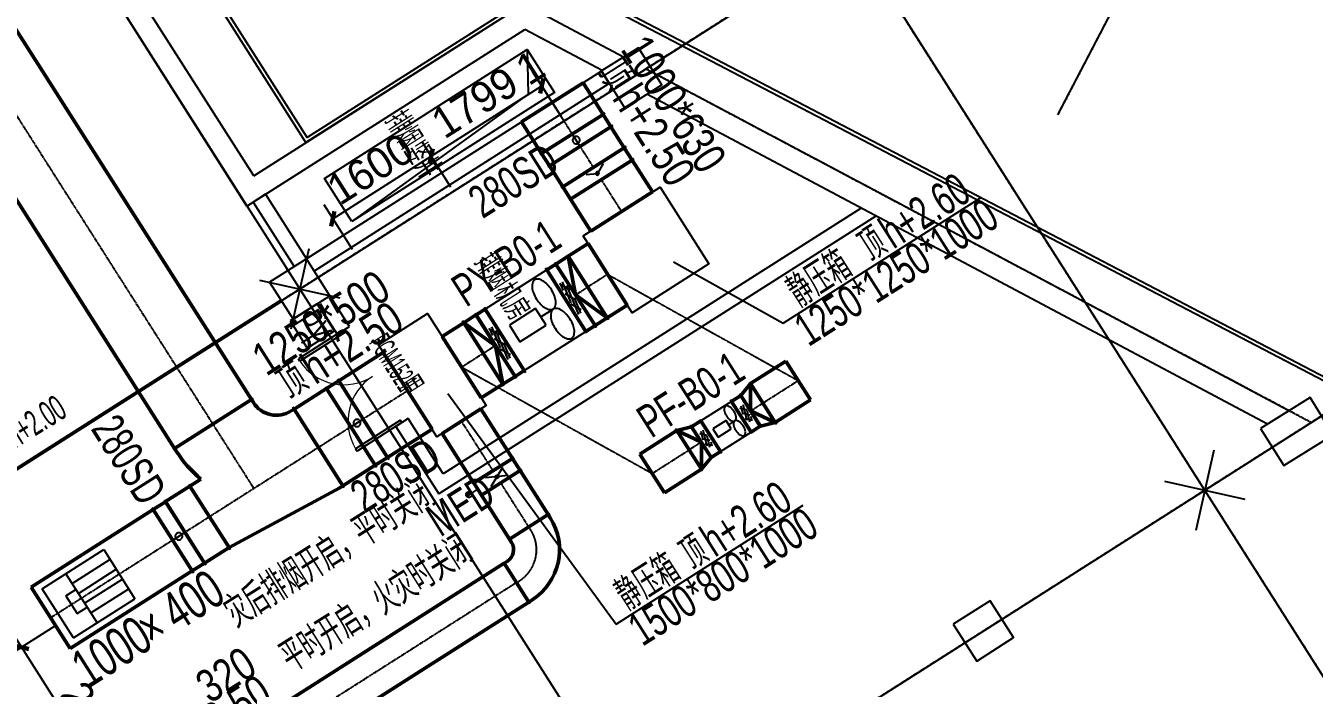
# Model space of a CAD drawing. Extents: x -314896780 to 410892, y -604568922 to 1555970.
# Drawn here: x 114108 to 131797, y 142473 to 151570 of the extents above; entities that cross this region are included whole.
import ezdxf
from ezdxf.xclip import XClip

# ---------------------------------------------------------------- set-up
doc = ezdxf.new("R2010")
doc.units = 0
doc.header["$LTSCALE"] = 10
doc.header["$MEASUREMENT"] = 0
doc.header["$XCLIPFRAME"] = 2
for name, pattern in [('DOTE', [2.42, 2, -0.2, 0.02, -0.2]), ('X-104 B0平面$0$DOTE', [2.42, 2, -0.2, 0.02, -0.2]), ('车库-B0$0$CENTER2', [1.125, 0.75, -0.125, 0.125, -0.125]), ('车库-B0$0$DASH', [0.35, 0.25, -0.1])]:
    doc.linetypes.add(name, pattern=pattern)
for name, color, linetype in [('104-13 B0核心筒$0$02-TEXT_房间', 7, 'Continuous'), ('104-13 B0核心筒$0$A-TECH_结构', 21, 'Continuous'), ('104-13 B0核心筒$0$A_STR-砌块墙', 121, 'Continuous'), ('104-13 B0核心筒$0$A_STR-砼墙', 51, 'Continuous'), ('104-13 B0核心筒$0$A_STR-砼柱', 51, 'Continuous'), ('104-13 B0核心筒$0$DOOR_FIRE', 220, 'Continuous'), ('104-13 B0核心筒$0$DOOR_FIRE_TEXT', 7, 'Continuous'), ('A_AXIS-轴线', 36, 'DOTE'), ('X-104 B0平面$0$A_AXIS-轴线', 36, 'X-104 B0平面$0$DOTE'), ('看线', 241, 'Continuous'), ('车库-B0$0$00-防烟分区', 5, 'Continuous'), ('车库-B0$0$DUCT-排烟中心线', 5, '车库-B0$0$CENTER2'), ('车库-B0$0$DUCT-排烟标注', 3, 'Continuous'), ('车库-B0$0$DUCT-排烟法兰', 4, 'Continuous'), ('车库-B0$0$DUCT-排烟管设备', 7, 'Continuous'), ('车库-B0$0$DUCT-排烟阀门', 7, 'Continuous'), ('车库-B0$0$DUCT-排烟风口', 7, 'Continuous'), ('车库-B0$0$DUCT-排风中心线', 5, '车库-B0$0$CENTER2'), ('车库-B0$0$DUCT-排风标注', 3, 'Continuous'), ('车库-B0$0$DUCT-排风法兰', 2, 'Continuous'), ('车库-B0$0$DUCT-排风阀门', 7, 'Continuous'), ('车库-B0$0$DUCT-送风标注', 3, 'Continuous'), ('车库-B0$0$H-DIM-设备', 3, 'Continuous'), ('车库-B0$0$TH_DIM', 3, 'Continuous')]:
    doc.layers.add(name, color=color, linetype=linetype)
doc.layers.add('104-13 B0核心筒$0$04-不打印_辅助线', color=165, linetype='Continuous', plot=False)
doc.layers.add('X-104 B0平面$0$04-不打印_面积', color=5, linetype='Continuous', plot=False)
for name, color, linetype, lineweight in [('车库-B0$0$DUCT-排烟管', 2, 'Continuous', 50), ('车库-B0$0$DUCT-排烟管端线', 4, 'Continuous', 50), ('车库-B0$0$DUCT-排风管', 31, 'Continuous', 50), ('车库-B0$0$DUCT-排风管端线', 2, 'Continuous', 50)]:
    doc.layers.add(name, color=color, linetype=linetype, lineweight=lineweight)
doc.styles.add('104-13 B0核心筒$0$_TCH_SPACE', font='ros.shx', dxfattribs={"width": 0.75, "height": 5, "bigfont": 'jd.shx'})
doc.styles.add('104-13 B0核心筒$0$_TCH_WINDOW', font='ros.shx', dxfattribs={"width": 0.65, "height": 3.5, "bigfont": 'jd.shx'})
doc.styles.add('车库-B0$0$GB-150', font='ros.shx', dxfattribs={"width": 0.8, "height": 500, "bigfont": 'jd.shx'})
doc.styles.add('车库-B0$0$HZF', font='ROS.shx', dxfattribs={"width": 0.7, "bigfont": 'JD.shx'})
doc.styles.add('车库-B0$0$JD', font='ros.shx', dxfattribs={"width": 0.8, "bigfont": 'jd.shx'})
doc.styles.add('车库-B0$0$ROS.JD_T3', font='ROS.shx', dxfattribs={"bigfont": 'JD.shx'})
doc.dimstyles.new('车库-B0$0$_TCH_ARCH&&150', dxfattribs={"dimtxt": 420, "dimasz": 150, "dimexe": 225, "dimexo": 300, "dimgap": 90, "dimtad": 1, "dimdec": 0, "dimzin": 0, "dimdsep": 46, "dimtxsty": '车库-B0$0$ROS.JD_T3', "dimblk": '车库-B0$0$_ArchTick', "dimcen": 0.09, "dimclrt": 7, "dimazin": 2, "dimtfac": 1, "dimtdec": 0, "dimtix": 1, "dimtmove": 2, "dimatfit": 3, "dimfxl": 0, "dimtolj": 1, "dimtzin": 0, "dimarcsym": 0})

# ---------------------------------------------------------------- blocks, each defined once
blk = doc.blocks.new('104 轴线')
for p, q in [((-252978, 128722), (-228161, 176394)), ((-279783, 168880), (-234647, 97919)), ((-287377, 164050), (-242241, 93088)), ((-275200, 118819), (-249465, 135189)), ((-270370, 111225), (-244634, 127595))]:
    blk.add_line(p, q)
blk = doc.blocks.new('104-13 B0核心筒$0$$DorLib2D$00000002')
for p, q in [((-0.5, 0), (-0.5, 0.4875)), ((-0.475, 0.4875), (-0.5, 0.4875)), ((-0.475, 0), (-0.475, 0.4875)), ((0.475, 0), (0.475, 0.4875)), ((0.475, 0.4875), (0.5, 0.4875)), ((0.5, 0), (0.5, 0.4875)), ((-0.5, 0), (-0.475, 0)), ((0.5, 0), (0.475, 0))]:
    blk.add_line(p, q)
at = {"lineweight": 13}
for centre, start, end in [((-0.4875, 0), 0, 88.53072), ((0.4875, 0), 91.46928, 180)]:
    blk.add_arc(centre, 0.4875, start, end, dxfattribs=at)
blk = doc.blocks.new('_FZHK')
blk.add_lwpolyline([(-0.5, -0.5), (0.5, -0.5), (0.5, 0.5), (-0.5, 0.5)], close=True)
blk = doc.blocks.new('104-13 B0核心筒')
at = {"layer": '104-13 B0核心筒$0$04-不打印_辅助线'}
for p, q in [((48300, 17600), (49100, 18400)), ((48300, 18400), (49100, 17600)), ((39300, 8600), (40100, 9400)), ((39300, 9400), (40100, 8600))]:
    blk.add_line(p, q, dxfattribs=at)
at = {"layer": '104-13 B0核心筒$0$A-TECH_结构'}
blk.add_lwpolyline([(39300, 10100), (38600, 10100), (38600, 13400), (39300, 13400)], close=True, dxfattribs=at)
blk.add_lwpolyline([(38600, 13400), (39126, 13079), (39300, 10100)], dxfattribs=at)
at = {"layer": '104-13 B0核心筒$0$A_STR-砌块墙'}
for p, q in [((42900, 16098), (42900, 9300)), ((43100, 16212), (43100, 9100)), ((39400, 14100), (39400, 9300)), ((39600, 14100), (39400, 14100)), ((39600, 14100), (39600, 9300)), ((38350, 9300), (39400, 9300)), ((38350, 9300), (38350, 9100)), ((40500, 9300), (40000, 9300)), ((40500, 9100), (40500, 9300)), ((42900, 9300), (42000, 9300)), ((42000, 9300), (42000, 9100)), ((38350, 9100), (39400, 9100)), ((40000, 9100), (40500, 9100)), ((42000, 9100), (43100, 9100))]:
    blk.add_line(p, q, dxfattribs=at)
at = {"layer": '104-13 B0核心筒$0$A_STR-砼墙'}
for p, q in [((48401, 19560), (43000, 16500)), ((48398, 19214), (43148, 16239)), ((43000, 16500), (39822, 14699)), ((43148, 16239), (40000, 14455)), ((39401, 14460), (38050, 13695)), ((39398, 14114), (38350, 13520)), ((38050, 9300), (38050, 13695)), ((38350, 9000), (38350, 13520)), ((38050, 9300), (30702, 9300)), ((38350, 9000), (31000, 9000))]:
    blk.add_line(p, q, dxfattribs=at)
at = {"layer": '104-13 B0核心筒$0$04-不打印_辅助线'}
ref = blk.add_blockref('104 轴线', (287656, 163437), dxfattribs=dict(at, rotation=57.54087654753761))
XClip(ref).set_block_clipping_path([(-308258.2439484803, 159880.9876684749), (-256882.7738956955, 79110.5487782021), (-223300.1845035219, 100471.3503204154), (-274675.6545563068, 181241.7892106881)])
at = {"layer": '104-13 B0核心筒$0$A_STR-砼柱'}
for p, xscale, yscale, zscale, rotation in [((48700, 19500), 599.9999999999488, 799.9999999999898, 799.9999999999898, 359.5408765475362), ((39700, 14400), 599.9999999999993, 599.9999999999993, 599.9999999999993, 359.5408765475418), ((48700, 14400), 599.9999999999418, 599.9999999999418, 599.9999999999418, 2.779211088058843e-12), ((39700, 9000), 599.9999999999884, 599.9999999999884, 599.9999999999884, 359.9991553137625)]:
    blk.add_blockref('_FZHK', p, dxfattribs=dict(at, xscale=xscale, yscale=yscale, zscale=zscale, rotation=rotation))
at = {"layer": '104-13 B0核心筒$0$DOOR_FIRE', "xscale": -1500, "yscale": -1500, "zscale": 200, "rotation": 359.9999999999999}
blk.add_blockref('104-13 B0核心筒$0$$DorLib2D$00000002', (41250, 9200), dxfattribs=at)
at = {"layer": '104-13 B0核心筒$0$02-TEXT_房间', "style": '104-13 B0核心筒$0$_TCH_SPACE', "width": 0.75}
for s, p in [('排烟竖井', (38366, 11203)), ('排烟机房', (40664, 11195))]:
    blk.add_text(s, height=347.3, dxfattribs=at).set_placement(p)
at = {"layer": '104-13 B0核心筒$0$DOOR_FIRE_TEXT', "style": '104-13 B0核心筒$0$_TCH_WINDOW'}
for s, height, width, p in [('甲', 347, 0.65, (41526, 9400)), ('FGM1521', 297.5, 0.458824, (40829, 9400))]:
    blk.add_text(s, height=height, dxfattribs=dict(at, width=width)).set_placement(p)
blk = doc.blocks.new('X-104 B0平面')
at = {"layer": 'X-104 B0平面$0$04-不打印_面积', "color": 1}
for points in [[(119491, 126588), (136417, 137354), (137290, 143947), (121429, 152235), (117970, 150034), (104391, 171382), (104566, 180983), (101671, 185533), (87158, 176302), (99503, 156895), (100009, 157217)], [(119506, 126657), (136371, 137384), (137236, 143919), (121432, 152177), (117954, 149965), (104341, 171368), (104515, 180969), (101656, 185464), (87227, 176286), (99518, 156964), (100024, 157286)]]:
    blk.add_lwpolyline(points, close=True, dxfattribs=at)
at = {"layer": 'X-104 B0平面$0$A_AXIS-轴线'}
for p, q in [((130294, 145192), (125463, 152786)), ((131756, 146122), (122620, 150977))]:
    blk.add_line(p, q, dxfattribs=at)
at = {"rotation": 302.4591234524621}
blk.add_blockref('104-13 B0核心筒', (88969, 176623), dxfattribs=at)
at = {"layer": 'X-104 B0平面$0$A_AXIS-轴线'}
blk.add_blockref('104 轴线', (381256, 21623), dxfattribs=at)
blk = doc.blocks.new('车库-B0$0$$轴流风机$00000011')
for p, q in [((-500, 500, 0), (-500, -500, 0)), ((500, 500, 0), (-500, 500, 0)), ((500, -500, 0), (500, 500, 0)), ((-339, 135, 0), (-339, -135, 0)), ((88, 135, 0), (-339, 135, 0)), ((88, -135, 0), (88, 135, 0)), ((88, 0, 0), (288, 0, 0)), ((-339, -135, 0), (88, -135, 0)), ((-500, -500, 0), (500, -500, 0))]:
    blk.add_line(p, q)
for centre, radius, start, end in [((462, 274, 0), 291, 153.0603, 168.1126), ((355, 329, 0), 170, 129.1821, 153.0603), ((288, 410, 0), 64.8, 90, 129.1821), ((288, 410, 0), 64.8, 50.8179, 90), ((222, 329, 0), 170, 26.9397, 50.8179), ((115, 274, 0), 291, 11.8874, 26.9397), ((633, 238, 0), 465, 168.1126, 180), ((633, 238, 0), 465, 180, 191.8874), ((-56, 238, 0), 465, 0, 11.8874), ((-56, 238, 0), 465, 348.1126, 0), ((462, 202, 0), 291, 191.8874, 206.9397), ((355, 148, 0), 170, 206.9397, 230.8179), ((288, 66, 0), 64.8, 230.8179, 270), ((288, 66, 0), 64.8, 270, 309.1821), ((222, 148, 0), 170, 309.1821, 333.0603), ((115, 202, 0), 291, 333.0603, 348.1126), ((633, -238, 0), 465, 168.1126, 180), ((462, -202, 0), 291, 153.0603, 168.1126), ((355, -148, 0), 170, 129.1821, 153.0603), ((288, -66, 0), 64.8, 90, 129.1821), ((288, -66, 0), 64.8, 50.8179, 90), ((222, -148, 0), 170, 26.9397, 50.8179), ((115, -202, 0), 291, 11.8874, 26.9397), ((-56, -238, 0), 465, 0, 11.8874), ((633, -238, 0), 465, 180, 191.8874), ((462, -274, 0), 291, 191.8874, 206.9397), ((115, -274, 0), 291, 333.0603, 348.1126), ((-56, -238, 0), 465, 348.1126, 0), ((355, -329, 0), 170, 206.9397, 230.8179), ((288, -410, 0), 64.8, 230.8179, 270), ((288, -410, 0), 64.8, 270, 309.1821), ((222, -329, 0), 170, 309.1821, 333.0603)]:
    blk.add_arc(centre, radius, start, end)
for p in [(-500, 0, 0), (500, 0, 0)]:
    blk.add_point(p)
blk = doc.blocks.new('车库-B0$0$_ArchTick')
at = {"color": 0, "linetype": 'ByBlock', "const_width": 0.4}
blk.add_lwpolyline([(-0.5, -0.5), (0.5, 0.5)], dxfattribs=at)
blk = doc.blocks.new('*D1457')
at = {"layer": 'Defpoints', "color": 0}
for p in [(114774, 143497), (116330, 141050), (115604, 140588)]:
    blk.add_point(p, dxfattribs=at)
at = {"layer": '车库-B0$0$TH_DIM', "color": 0, "lineweight": -2}
for p, q in [((114520, 143336), (113858, 142915)), ((114048, 143035), (115604, 140588)), ((116077, 140889), (115415, 140468))]:
    blk.add_line(p, q, dxfattribs=at)
at = {"layer": '车库-B0$0$TH_DIM', "color": 0, "lineweight": -2, "xscale": 150, "yscale": 150, "zscale": 150}
for p, rotation in [((114048, 143035), 122.4591234524624), ((115604, 140588), 302.4591234524625)]:
    blk.add_blockref('车库-B0$0$_ArchTick', p, dxfattribs=dict(at, rotation=rotation))
at = {"layer": '车库-B0$0$TH_DIM', "color": 7, "insert": (115079, 141973), "char_height": 420, "attachment_point": 5, "rotation": 302.4591, "style": '车库-B0$0$ROS.JD_T3'}
blk.add_mtext('\\A1;2900', dxfattribs=at)
blk = doc.blocks.new('*D1458')
at = {"layer": 'Defpoints', "color": 0}
for p in [(112949, 146366), (114774, 143497), (114048, 143035)]:
    blk.add_point(p, dxfattribs=at)
at = {"layer": '车库-B0$0$TH_DIM', "color": 0, "lineweight": -2}
for p, q in [((112696, 146205), (112033, 145783)), ((112223, 145904), (114048, 143035)), ((114520, 143336), (113858, 142915))]:
    blk.add_line(p, q, dxfattribs=at)
at = {"layer": '车库-B0$0$TH_DIM', "color": 0, "lineweight": -2, "xscale": 150, "yscale": 150, "zscale": 150}
for p, rotation in [((112223, 145904), 122.4591234524627), ((114048, 143035), 302.4591234524627)]:
    blk.add_blockref('车库-B0$0$_ArchTick', p, dxfattribs=dict(at, rotation=rotation))
at = {"layer": '车库-B0$0$TH_DIM', "color": 7, "insert": (113389, 144631), "char_height": 420, "attachment_point": 5, "rotation": 302.4591, "style": '车库-B0$0$ROS.JD_T3'}
blk.add_mtext('\\A1;3400', dxfattribs=at)
blk = doc.blocks.new('*D1464')
at = {"layer": 'Defpoints', "color": 0}
for p in [(119674, 149778), (120104, 149102), (118753, 148243)]:
    blk.add_point(p, dxfattribs=at)
at = {"layer": '车库-B0$0$TH_DIM', "color": 0, "lineweight": -2}
for p, q in [((119943, 149355), (119553, 149968)), ((118323, 148919), (119674, 149778)), ((118592, 148496), (118203, 149109))]:
    blk.add_line(p, q, dxfattribs=at)
at = {"layer": '车库-B0$0$TH_DIM', "color": 0, "lineweight": -2, "xscale": 150, "yscale": 150, "zscale": 150}
for p, rotation in [((119674, 149778), 32.45912345241921), ((118323, 148919), 212.4591234524192)]:
    blk.add_blockref('车库-B0$0$_ArchTick', p, dxfattribs=dict(at, rotation=rotation))
at = {"layer": '车库-B0$0$TH_DIM', "color": 7, "insert": (118838, 149602), "char_height": 420, "attachment_point": 5, "rotation": 32.4591, "style": '车库-B0$0$ROS.JD_T3'}
blk.add_mtext('\\A1;1600', dxfattribs=at)
blk = doc.blocks.new('*D1465')
at = {"layer": 'Defpoints', "color": 0}
for p in [(121192, 150744), (121622, 150068), (120104, 149102)]:
    blk.add_point(p, dxfattribs=at)
at = {"layer": '车库-B0$0$TH_DIM', "color": 0, "lineweight": -2}
for p, q in [((121461, 150321), (121071, 150933)), ((119674, 149778), (121192, 150744)), ((119943, 149355), (119553, 149968))]:
    blk.add_line(p, q, dxfattribs=at)
at = {"layer": '车库-B0$0$TH_DIM', "color": 0, "lineweight": -2, "xscale": 150, "yscale": 150, "zscale": 150}
for p, rotation in [((121192, 150744), 32.45912345241913), ((119674, 149778), 212.4591234524192)]:
    blk.add_blockref('车库-B0$0$_ArchTick', p, dxfattribs=dict(at, rotation=rotation))
at = {"layer": '车库-B0$0$TH_DIM', "color": 7, "insert": (120272, 150514), "char_height": 420, "attachment_point": 5, "rotation": 32.4591, "style": '车库-B0$0$ROS.JD_T3'}
blk.add_mtext('\\A1;1799', dxfattribs=at)
blk = doc.blocks.new('*D1466')
at = {"layer": 'Defpoints', "color": 0}
for p in [(121193, 150744), (121622, 150068), (121623, 150068)]:
    blk.add_point(p, dxfattribs=at)
at = {"layer": '车库-B0$0$TH_DIM', "color": 0, "lineweight": -2}
for p, q in [((121461, 150321), (121071, 150933)), ((121462, 150321), (121072, 150934)), ((121192, 150744), (121193, 150744))]:
    blk.add_line(p, q, dxfattribs=at)
at = {"layer": '车库-B0$0$TH_DIM', "color": 0, "lineweight": -2, "xscale": 150, "yscale": 150, "zscale": 150}
for p, rotation in [((121193, 150744), 32.45912345263199), ((121192, 150744), 212.459123452632)]:
    blk.add_blockref('车库-B0$0$_ArchTick', p, dxfattribs=dict(at, rotation=rotation))
at = {"layer": '车库-B0$0$TH_DIM', "color": 7, "insert": (121032, 150997), "char_height": 420, "attachment_point": 5, "rotation": 32.4591, "style": '车库-B0$0$ROS.JD_T3'}
blk.add_mtext('\\A1;1', dxfattribs=at)
blk = doc.blocks.new('车库-B0$0$$风口$00000122')
for p, q in [((-250, -135), (-250, 135)), ((57.7, -135), (57.7, 135)), ((250, 135), (250, -135)), ((139.2, -48.6), (139.2, 48.6)), ((139.2, -48.6), (57.7, -48.6)), ((250, -135), (-250, -135))]:
    blk.add_line(p, q)
at = {"linetype": 'Continuous'}
for p, q in [((250, 135), (-250, 135)), ((57.7, 81), (-250, 81)), ((57.7, 27), (-250, 27)), ((139.2, 48.6), (57.7, 48.6)), ((57.7, -27), (-250, -27)), ((57.7, -81), (-250, -81))]:
    blk.add_line(p, q, dxfattribs=at)
blk = doc.blocks.new('车库-B0')
for p, q in [((124505.3, 147485.2), (127214.2, 149208.3)), ((123000, 148329.2, 2700), (124505.3, 147485.2)), ((119902, 146520.1), (122211.6, 143353)), ((122211.6, 143353), (124781.4, 144987.6))]:
    blk.add_line(p, q)
at = {"linetype": '车库-B0$0$DASH'}
for p, q in [((122097.3, 148156.2, 2700), (124712, 146697.5, 2700)), ((120093.4, 146881.6), (122708.2, 145422.9, 2700))]:
    blk.add_line(p, q, dxfattribs=at)
at = {"layer": '车库-B0$0$00-防烟分区', "color": 4, "linetype": '车库-B0$0$DASH', "const_width": 50}
blk.add_lwpolyline([(117616.5, 147794.5), (110528.6, 143286.5)], dxfattribs=at)
at = {"layer": '车库-B0$0$DUCT-排烟中心线'}
for p, q in [((116678.2, 146102.1), (110949.4, 155108.7)), ((121611.7, 150084.1), (121336.6, 150516.7)), ((121902.7, 149626.7), (121719.3, 149915)), ((122289.2, 149019), (122010.2, 149457.7)), ((122097.3, 148156.2), (121824.1, 147982.4)), ((121655.1, 147874.9), (121823.9, 147982.3)), ((120557.5, 147176.8), (120388.8, 147069.4)), ((120388.6, 147069.3), (120093.4, 146881.6)), ((119351.3, 146557.7), (118739.8, 146168.7)), ((124058.9, 146282), (124227.7, 146389.4)), ((117241.9, 145215.9), (116678.3, 146101.9)), ((118570.7, 146061.2), (118128, 145779.6)), ((118127.8, 145779.5), (117241.9, 145215.9)), ((123383.2, 145852.3), (123214.5, 145744.9)), ((117241.9, 145215.9), (116630.5, 144826.7)), ((116630.3, 144826.6), (116294, 144612.9)), ((116124.9, 144505.3), (114449.6, 143438.8))]:
    blk.add_line(p, q, dxfattribs=at)
at = {"layer": '车库-B0$0$DUCT-排烟法兰'}
for p, q in [((122059, 150368.5), (121164.6, 149799.6)), ((122166.4, 150199.6), (121272, 149630.7)), ((122349.9, 149911.1), (121455.5, 149342.2)), ((122457.4, 149742.2), (121563, 149173.3)), ((121539.5, 148429.5), (122108.4, 147535.1)), ((121812.8, 147347), (121243.9, 148241.4)), ((121370.6, 148322.1), (121939.5, 147427.7)), ((120273.2, 147624), (120842.1, 146729.6)), ((120399.9, 147704.6), (120968.8, 146810.2)), ((120673.2, 146622.2), (120104.3, 147516.6)), ((118388.2, 146721.3), (119091.3, 145616)), ((118219.3, 146613.9), (118922.4, 145508.6)), ((117231, 146453.5), (116125.6, 145750.4)), ((118479.5, 145226.8), (117776.4, 146332.2)), ((116346.2, 145274), (116914.6, 144379.3)), ((116009.3, 145060), (116578.5, 144165.8)), ((115840.4, 144952.5), (116409.6, 144058.3))]:
    blk.add_line(p, q, dxfattribs=at)
at = {"layer": '车库-B0$0$DUCT-排烟管'}
for p, q in [((117205.6, 146437.5), (111476.7, 155444.2)), ((110422, 154773.3), (116150.9, 145766.6)), ((121758.5, 150785), (120914.7, 150248.3)), ((122033.6, 150352.5), (121758.5, 150785)), ((120914.7, 150248.3), (121189.8, 149815.8)), ((121189.8, 149815.8), (122033.6, 150352.5)), ((122141.2, 150183.4), (121297.4, 149646.7)), ((122033.7, 150352.3), (122141.1, 150183.6)), ((122324.5, 149895.1), (122141.2, 150183.4)), ((121480.8, 149358.4), (122324.5, 149895.1)), ((122324.6, 149894.9), (122432, 149726.2)), ((121297.3, 149646.9), (121189.9, 149815.6)), ((122432.1, 149726), (121588.3, 149189.3)), ((122711.1, 149287.3), (122432.1, 149726)), ((121297.4, 149646.7), (121480.8, 149358.4)), ((121588.2, 149189.5), (121480.9, 149358.2)), ((121588.3, 149189.3), (121867.4, 148750.6)), ((121867.4, 148750.6), (122711.1, 149287.3)), ((121829, 148578.1), (121555.7, 148404.2)), ((122365.7, 147734.3), (121829, 148578.1)), ((121260, 148216.2), (121386.6, 148296.7)), ((121386.8, 148296.8), (121555.5, 148404.1)), ((121655.1, 147874.9), (121555.5, 148404.1)), ((121555.7, 148404.2), (122092.4, 147560.5)), ((121655.1, 147874.9), (122092.2, 147560.4)), ((122092.4, 147560.5), (122365.7, 147734.3)), ((120289.2, 147598.7), (120120.4, 147491.3)), ((120289.4, 147598.8), (120415.9, 147679.3)), ((121923.5, 147453), (122092.2, 147560.4)), ((120120.3, 147491.2), (119825.1, 147303.4)), ((120657, 146647.4), (120120.3, 147491.2)), ((120557.5, 147176.8), (120120.4, 147491.3)), ((121923.3, 147452.9), (121796.7, 147372.4)), ((119825.1, 147303.4), (120361.8, 146459.7)), ((120557.5, 147176.8), (120657.1, 146647.5)), ((119015.9, 147085), (118404.4, 146696.1)), ((119686.8, 146030.3), (119015.9, 147085)), ((120952.6, 146835.5), (120826.1, 146755)), ((118235.5, 146588.6), (118404.2, 146696)), ((118404.4, 146696.1), (119075.3, 145641.4)), ((120361.8, 146459.7), (120657, 146647.4)), ((120825.9, 146754.9), (120657.1, 146647.5)), ((118235.3, 146588.5), (117792.6, 146306.9)), ((118906.2, 145533.8), (118235.3, 146588.5)), ((123798, 146412.4), (123924.6, 146492.9)), ((116150.9, 145766.6), (117205.6, 146437.5)), ((117232.5, 146395.1), (117205.7, 146437.3)), ((117792.4, 146306.8), (117750.2, 146280)), ((117792.6, 146306.9), (118463.4, 145252.2)), ((123249.2, 146063.3), (123375.8, 146143.8)), ((119075.3, 145641.4), (119686.8, 146030.3)), ((124192.9, 146071), (124066.4, 145990.5)), ((116151, 145766.5), (116177.8, 145724.3)), ((119075.1, 145641.3), (118906.3, 145533.9)), ((123644.1, 145721.9), (123517.6, 145641.4)), ((118463.4, 145252.2), (118906.2, 145533.8)), ((116362.2, 145248.6), (116025.8, 145035)), ((116512.8, 145344.6), (116362, 145248.5)), ((116898.4, 144404.6), (116362.2, 145248.6)), ((118421.1, 145225.3), (118463.3, 145252.1)), ((116899, 144404.9), (118421.1, 145225.3)), ((115856.4, 144927.1), (114181.1, 143860.6)), ((116393.4, 144083.5), (115856.4, 144927.1)), ((115856.6, 144927.2), (116025.3, 145034.6)), ((116025.8, 145035), (116562.1, 144190.9)), ((116562.1, 144190.9), (116898.4, 144404.6)), ((116562.3, 144191), (116393.6, 144083.6)), ((114718.1, 143017.1), (116393.4, 144083.5)), ((114181.1, 143860.6), (114718.1, 143017.1))]:
    blk.add_line(p, q, dxfattribs=at)
for radius, end in [(375, 302.45912), (1625, 230.38655)]:
    blk.add_arc((117549, 146596.4), radius, 212.45912, end, dxfattribs=at)
at = {"layer": '车库-B0$0$DUCT-排烟管端线'}
for p, q in [((121189.9, 149815.6), (122033.7, 150352.3)), ((121297.3, 149646.9), (122141.1, 150183.6)), ((121480.9, 149358.2), (122324.6, 149894.9)), ((121588.2, 149189.5), (122432, 149726.2)), ((121923.3, 147452.9), (121386.6, 148296.7)), ((121386.8, 148296.8), (121923.5, 147453)), ((122092.2, 147560.4), (121555.5, 148404.1)), ((121796.7, 147372.4), (121260, 148216.2)), ((120825.9, 146754.9), (120289.2, 147598.7)), ((120826.1, 146755), (120289.4, 147598.8)), ((120952.6, 146835.5), (120415.9, 147679.3)), ((120120.4, 147491.3), (120657.1, 146647.5)), ((118404.2, 146696), (119075.1, 145641.3)), ((124396.7, 146123.6), (124058.6, 146655.2)), ((118235.5, 146588.6), (118906.3, 145533.9)), ((123924.6, 146492.9), (124192.9, 146071)), ((123924.7, 146493), (124193.1, 146071.1)), ((117205.7, 146437.3), (116151, 145766.5)), ((118463.3, 145252.1), (117792.4, 146306.8)), ((123798, 146412.4), (124066.4, 145990.5)), ((123375.8, 146143.8), (123644.1, 145721.9)), ((123045.4, 146010.7), (123383.5, 145479.1)), ((123517.4, 145641.3), (123249, 146063.2)), ((123249.2, 146063.3), (123517.6, 145641.4)), ((116362, 145248.5), (116899, 144404.9)), ((115856.6, 144927.2), (116393.6, 144083.6)), ((116025.3, 145034.6), (116562.3, 144191))]:
    blk.add_line(p, q, dxfattribs=at)
at = {"layer": '车库-B0$0$DUCT-排烟管设备', "elevation": 2700}
blk.add_lwpolyline([(121761.9, 148683.5), (122816.6, 149354.4), (123487.5, 148299.7), (122432.8, 147628.8)], close=True, dxfattribs=at)
at = {"layer": '车库-B0$0$DUCT-排烟管设备'}
blk.add_lwpolyline([(118948.8, 147190.5), (119623.8, 147619.9), (120428.9, 146354.2), (119753.8, 145924.8)], close=True, dxfattribs=at)
at = {"layer": '车库-B0$0$DUCT-排烟阀门'}
for p, q in [((121615.9, 150005.8), (121615.5, 149999.5)), ((121617.1, 150012), (121615.9, 150005.8)), ((121619, 150017.9), (121617.1, 150012)), ((121712.5, 149925.8), (121618.5, 150073.4)), ((121621.7, 150023.6), (121619, 150017.9)), ((121625, 150028.9), (121621.7, 150023.6)), ((121629, 150033.8), (121625, 150028.9)), ((121633.6, 150038.1), (121629, 150033.8)), ((121638.7, 150041.8), (121633.6, 150038.1)), ((121644.2, 150044.8), (121638.7, 150041.8)), ((121650, 150047.1), (121644.2, 150044.8)), ((121656.1, 150048.7), (121650, 150047.1)), ((121662.3, 150049.5), (121656.1, 150048.7)), ((121668.6, 150049.5), (121662.3, 150049.5)), ((121674.8, 150048.7), (121668.6, 150049.5)), ((121680.9, 150047.2), (121674.8, 150048.7)), ((121686.7, 150044.9), (121680.9, 150047.2)), ((121692.2, 150041.8), (121686.7, 150044.9)), ((121697.3, 150038.1), (121692.2, 150041.8)), ((121701.9, 150033.9), (121697.3, 150038.1)), ((121705.9, 150029), (121701.9, 150033.9)), ((121709.3, 150023.7), (121705.9, 150029)), ((121712, 150018), (121709.3, 150023.7)), ((121713.9, 150012.1), (121712, 150018)), ((121715.1, 150005.9), (121713.9, 150012.1)), ((121715.5, 149999.6), (121715.1, 150005.9)), ((121615.5, 149999.5), (121615.9, 149993.3)), ((121615.9, 149993.3), (121617.1, 149987.1)), ((121617.1, 149987.1), (121619, 149981.1)), ((121619, 149981.1), (121621.7, 149975.5)), ((121621.7, 149975.5), (121625.1, 149970.2)), ((121625.1, 149970.2), (121629.1, 149965.3)), ((121629.1, 149965.3), (121633.7, 149961)), ((121633.7, 149961), (121638.8, 149957.3)), ((121638.8, 149957.3), (121644.3, 149954.3)), ((121644.3, 149954.3), (121650.1, 149952)), ((121650.1, 149952), (121656.2, 149950.5)), ((121656.2, 149950.5), (121662.4, 149949.7)), ((121662.4, 149949.7), (121668.7, 149949.7)), ((121668.7, 149949.7), (121674.9, 149950.5)), ((121674.9, 149950.5), (121681, 149952.1)), ((121681, 149952.1), (121686.8, 149954.4)), ((121686.8, 149954.4), (121692.3, 149957.4)), ((121692.3, 149957.4), (121697.4, 149961.1)), ((121697.4, 149961.1), (121702, 149965.4)), ((121702, 149965.4), (121706, 149970.2)), ((121706, 149970.2), (121709.3, 149975.5)), ((121709.3, 149975.5), (121712, 149981.2)), ((121712, 149981.2), (121713.9, 149987.2)), ((121713.9, 149987.2), (121715.1, 149993.4)), ((121715.1, 149993.4), (121715.5, 149999.6)), ((122037, 149676.4), (121956.4, 149542.2)), ((121800.7, 149526.1), (121956.4, 149542.2)), ((121935, 149548), (121934.3, 149544)), ((121934.3, 149544), (121934.4, 149539.9)), ((121934.4, 149539.9), (121935.2, 149535.9)), ((121936.5, 149551.8), (121935, 149548)), ((121935.2, 149535.9), (121936.7, 149532.1)), ((121938.6, 149555.3), (121936.5, 149551.8)), ((121936.7, 149532.1), (121938.9, 149528.6)), ((121941.3, 149558.4), (121938.6, 149555.3)), ((121938.9, 149528.6), (121941.7, 149525.6)), ((121944.5, 149560.9), (121941.3, 149558.4)), ((121941.9, 149545.8), (121941.4, 149543)), ((121941.4, 149543), (121941.6, 149540.1)), ((121941.6, 149540.1), (121942.2, 149537.4)), ((121941.7, 149525.6), (121945, 149523.2)), ((121942.8, 149548.5), (121941.9, 149545.8)), ((121942.2, 149537.4), (121943.4, 149534.8)), ((121944.2, 149551), (121942.8, 149548.5)), ((121943.4, 149534.8), (121945, 149532.4)), ((121946.1, 149553.1), (121944.2, 149551)), ((121948.2, 149562.8), (121944.5, 149560.9)), ((121945, 149532.4), (121947.1, 149530.4)), ((121945, 149523.2), (121948.7, 149521.4)), ((121946, 149544.8), (121945.7, 149542.8)), ((121945.7, 149542.8), (121945.8, 149540.7)), ((121945.8, 149540.7), (121946.3, 149538.7)), ((121946.7, 149546.7), (121946, 149544.8)), ((121948.4, 149554.9), (121946.1, 149553.1)), ((121946.3, 149538.7), (121947.1, 149536.9)), ((121947.7, 149548.5), (121946.7, 149546.7)), ((121947.1, 149536.9), (121948.3, 149535.2)), ((121947.1, 149530.4), (121949.5, 149528.9)), ((121949.1, 149550), (121947.7, 149548.5)), ((121952.1, 149563.9), (121948.2, 149562.8)), ((121948.3, 149535.2), (121949.8, 149533.8)), ((121950.9, 149556.2), (121948.4, 149554.9)), ((121948.7, 149521.4), (121952.6, 149520.4)), ((121950.7, 149551.3), (121949.1, 149550)), ((121949.5, 149528.9), (121952.1, 149527.8)), ((121949.8, 149533.8), (121951.5, 149532.7)), ((121952.5, 149552.2), (121950.7, 149551.3)), ((121953.7, 149556.9), (121950.9, 149556.2)), ((121951.5, 149532.7), (121953.4, 149531.9)), ((121956.2, 149564.4), (121952.1, 149563.9)), ((121952.1, 149527.8), (121954.9, 149527.3)), ((121954.4, 149552.7), (121952.5, 149552.2)), ((121952.6, 149520.4), (121956.7, 149520)), ((121953.4, 149531.9), (121955.4, 149531.5)), ((121956.5, 149557.2), (121953.7, 149556.9)), ((121956.5, 149552.9), (121954.4, 149552.7)), ((121954.9, 149527.3), (121957.8, 149527.3)), ((121955.4, 149531.5), (121957.4, 149531.5)), ((121960.2, 149564), (121956.2, 149564.4)), ((121959.3, 149556.9), (121956.5, 149557.2)), ((121958.5, 149552.7), (121956.5, 149552.9)), ((121956.7, 149520), (121960.8, 149520.5)), ((121957.4, 149531.5), (121959.4, 149531.9)), ((121957.8, 149527.3), (121960.6, 149527.8)), ((121960.5, 149552.1), (121958.5, 149552.7)), ((121962.1, 149556.1), (121959.3, 149556.9)), ((121959.4, 149531.9), (121961.3, 149532.6)), ((121964.2, 149563), (121960.2, 149564)), ((121962.3, 149551.2), (121960.5, 149552.1)), ((121960.6, 149527.8), (121963.2, 149528.8)), ((121960.8, 149520.5), (121964.7, 149521.6)), ((121961.3, 149532.6), (121963, 149533.7)), ((121964.6, 149554.8), (121962.1, 149556.1)), ((121963.9, 149549.9), (121962.3, 149551.2)), ((121963, 149533.7), (121964.5, 149535.1)), ((121963.2, 149528.8), (121965.7, 149530.4)), ((121965.2, 149548.4), (121963.9, 149549.9)), ((121967.9, 149561.2), (121964.2, 149563)), ((121964.5, 149535.1), (121965.7, 149536.8)), ((121966.8, 149553), (121964.6, 149554.8)), ((121964.7, 149521.6), (121968.3, 149523.5)), ((121966.2, 149546.6), (121965.2, 149548.4)), ((121965.7, 149536.8), (121966.6, 149538.6)), ((121965.7, 149530.4), (121967.7, 149532.3)), ((121966.9, 149544.7), (121966.2, 149546.6)), ((121966.6, 149538.6), (121967, 149540.6)), ((121968.7, 149550.8), (121966.8, 149553)), ((121967.2, 149542.7), (121966.9, 149544.7)), ((121967, 149540.6), (121967.2, 149542.7)), ((121967.7, 149532.3), (121969.4, 149534.6)), ((121971.2, 149558.8), (121967.9, 149561.2)), ((121968.3, 149523.5), (121971.6, 149526)), ((121970.1, 149548.4), (121968.7, 149550.8)), ((121969.4, 149534.6), (121970.6, 149537.2)), ((121971, 149545.7), (121970.1, 149548.4)), ((121970.6, 149537.2), (121971.3, 149540)), ((121971.4, 149542.8), (121971, 149545.7)), ((121973.9, 149555.8), (121971.2, 149558.8)), ((121971.3, 149540), (121971.4, 149542.8)), ((121971.6, 149526), (121974.3, 149529.1)), ((121976.1, 149552.3), (121973.9, 149555.8)), ((121974.3, 149529.1), (121976.4, 149532.6)), ((121977.7, 149548.5), (121976.1, 149552.3)), ((121976.4, 149532.6), (121977.8, 149536.4)), ((121978.5, 149544.5), (121977.7, 149548.5)), ((121977.8, 149536.4), (121978.5, 149540.4)), ((121978.5, 149540.4), (121978.5, 149544.5)), ((121435.3, 148026.7), (121576.1, 147945.2)), ((121441.8, 148035.5), (121484.4, 147933.4)), ((121471, 148054.1), (121591.7, 147764.6)), ((121510.2, 147892.8), (121650.9, 147811.3)), ((121530, 148001.5), (121695.5, 147604.3)), ((121591.9, 147752.9), (121732.7, 147671.4)), ((121637.3, 147832.7), (121724.8, 147622.9)), ((120464.6, 147409.3), (120605.4, 147327.8)), ((120471.1, 147418.1), (120513.7, 147315.9)), ((120500.3, 147436.7), (120621, 147147.2)), ((120559.3, 147384), (120724.9, 146986.9)), ((120539.5, 147275.4), (120680.3, 147193.8)), ((120666.6, 147215.3), (120754.1, 147005.5)), ((120621.2, 147135.5), (120762, 147054)), ((118581.5, 146068), (118729.1, 146161.9)), ((118606.2, 146124.3), (118605.4, 146118)), ((118605.4, 146118), (118605.4, 146111.8)), ((118607.7, 146130.4), (118606.2, 146124.3)), ((118610, 146136.2), (118607.7, 146130.4)), ((118613, 146141.7), (118610, 146136.2)), ((118616.7, 146146.8), (118613, 146141.7)), ((118621, 146151.4), (118616.7, 146146.8)), ((118625.9, 146155.4), (118621, 146151.4)), ((118631.2, 146158.7), (118625.9, 146155.4)), ((118636.8, 146161.4), (118631.2, 146158.7)), ((118642.8, 146163.4), (118636.8, 146161.4)), ((118649, 146164.6), (118642.8, 146163.4)), ((118655.2, 146165), (118649, 146164.6)), ((118661.5, 146164.6), (118655.2, 146165)), ((118667.7, 146163.4), (118661.5, 146164.6)), ((118673.6, 146161.5), (118667.7, 146163.4)), ((118679.3, 146158.8), (118673.6, 146161.5)), ((118684.6, 146155.4), (118679.3, 146158.8)), ((118689.5, 146151.4), (118684.6, 146155.4)), ((118693.8, 146146.9), (118689.5, 146151.4)), ((118697.5, 146141.8), (118693.8, 146146.9)), ((118700.5, 146136.3), (118697.5, 146141.8)), ((118702.8, 146130.5), (118700.5, 146136.3)), ((118704.4, 146124.4), (118702.8, 146130.5)), ((118705.2, 146118.1), (118704.4, 146124.4)), ((118705.2, 146111.9), (118705.2, 146118.1)), ((118605.4, 146111.8), (118606.2, 146105.5)), ((118606.2, 146105.5), (118607.7, 146099.5)), ((118607.7, 146099.5), (118610.1, 146093.6)), ((118610.1, 146093.6), (118613.1, 146088.1)), ((118613.1, 146088.1), (118616.8, 146083)), ((118616.8, 146083), (118621.1, 146078.5)), ((118621.1, 146078.5), (118625.9, 146074.5)), ((118625.9, 146074.5), (118631.2, 146071.1)), ((118631.2, 146071.1), (118636.9, 146068.4)), ((118636.9, 146068.4), (118642.9, 146066.5)), ((118642.9, 146066.5), (118649.1, 146065.3)), ((118649.1, 146065.3), (118655.3, 146065)), ((118655.3, 146065), (118661.6, 146065.4)), ((118661.6, 146065.4), (118667.8, 146066.5)), ((118667.8, 146066.5), (118673.7, 146068.5)), ((118673.7, 146068.5), (118679.4, 146071.2)), ((118679.4, 146071.2), (118684.7, 146074.5)), ((118684.7, 146074.5), (118689.6, 146078.5)), ((118689.6, 146078.5), (118693.8, 146083.1)), ((118693.8, 146083.1), (118697.5, 146088.2)), ((118697.5, 146088.2), (118700.5, 146093.7)), ((118700.5, 146093.7), (118702.9, 146099.5)), ((118702.9, 146099.5), (118704.4, 146105.6)), ((118704.4, 146105.6), (118705.2, 146111.9)), ((116135.6, 144512.1), (116283.3, 144606.1)), ((116160.3, 144568.4), (116159.5, 144562.2)), ((116159.5, 144562.2), (116159.5, 144555.9)), ((116159.5, 144555.9), (116160.3, 144549.7)), ((116161.9, 144574.5), (116160.3, 144568.4)), ((116160.3, 144549.7), (116161.9, 144543.6)), ((116164.2, 144580.3), (116161.9, 144574.5)), ((116161.9, 144543.6), (116164.2, 144537.8)), ((116167.2, 144585.9), (116164.2, 144580.3)), ((116164.2, 144537.8), (116167.3, 144532.3)), ((116170.9, 144590.9), (116167.2, 144585.9)), ((116167.3, 144532.3), (116171, 144527.2)), ((116175.2, 144595.5), (116170.9, 144590.9)), ((116171, 144527.2), (116175.3, 144522.6)), ((116180, 144599.5), (116175.2, 144595.5)), ((116175.3, 144522.6), (116180.1, 144518.6)), ((116185.3, 144602.9), (116180, 144599.5)), ((116191, 144605.6), (116185.3, 144602.9)), ((116196.9, 144607.5), (116191, 144605.6)), ((116203.1, 144608.7), (116196.9, 144607.5)), ((116209.4, 144609.1), (116203.1, 144608.7)), ((116215.6, 144608.7), (116209.4, 144609.1)), ((116221.8, 144607.6), (116215.6, 144608.7)), ((116227.8, 144605.6), (116221.8, 144607.6)), ((116233.5, 144603), (116227.8, 144605.6)), ((116238.8, 144599.6), (116233.5, 144603)), ((116243.6, 144595.6), (116238.8, 144599.6)), ((116238.9, 144518.7), (116243.7, 144522.7)), ((116247.9, 144591), (116243.6, 144595.6)), ((116243.7, 144522.7), (116248, 144527.3)), ((116251.6, 144586), (116247.9, 144591)), ((116248, 144527.3), (116251.7, 144532.4)), ((116254.7, 144580.5), (116251.6, 144586)), ((116251.7, 144532.4), (116254.7, 144537.9)), ((116257, 144574.6), (116254.7, 144580.5)), ((116254.7, 144537.9), (116257, 144543.7)), ((116258.5, 144568.6), (116257, 144574.6)), ((116257, 144543.7), (116258.6, 144549.8)), ((116259.3, 144562.3), (116258.5, 144568.6)), ((116258.6, 144549.8), (116259.3, 144556.1)), ((116259.3, 144556.1), (116259.3, 144562.3)), ((116180.1, 144518.6), (116185.4, 144515.3)), ((116185.4, 144515.3), (116191.1, 144512.6)), ((116191.1, 144512.6), (116197.1, 144510.7)), ((116197.1, 144510.7), (116203.2, 144509.5)), ((116203.2, 144509.5), (116209.5, 144509.1)), ((116209.5, 144509.1), (116215.8, 144509.5)), ((116215.8, 144509.5), (116221.9, 144510.7)), ((116221.9, 144510.7), (116227.9, 144512.7)), ((116227.9, 144512.7), (116233.6, 144515.3)), ((116233.6, 144515.3), (116238.9, 144518.7))]:
    blk.add_line(p, q, dxfattribs=at)
at = {"layer": '车库-B0$0$DUCT-排风中心线'}
for p, q in [((124227.8, 146389.5), (124712, 146697.5)), ((120523.1, 145460.8), (120091.3, 146139.5)), ((122708.2, 145422.9), (123214.3, 145744.8)), ((121014.9, 144687.6), (120630.6, 145291.7)), ((121041.8, 144645.2), (121015, 144687.4)), ((120844.7, 143922.5), (114310.6, 139766.4)), ((120844.9, 143922.6), (120887.1, 143949.4))]:
    blk.add_line(p, q, dxfattribs=at)
blk.add_arc((120616.6, 144374.7), 504, 302.45912, 32.45912, dxfattribs=at)
at = {"layer": '车库-B0$0$DUCT-排风法兰'}
for p, q in [((124042.6, 146680.5), (124412.9, 146098.3)), ((124206.4, 146049.9), (123911.2, 146514)), ((124079.7, 145969.3), (123784.5, 146433.4)), ((123362.4, 146165), (123657.6, 145700.9)), ((123399.5, 145453.8), (123029.2, 146036)), ((123530.9, 145620.3), (123235.7, 146084.3)), ((120810, 145643.2), (120236.3, 145278.2)), ((120917.5, 145474.2), (120343.7, 145109.3)), ((121301.8, 144869.9), (120728.1, 144505)), ((120662.3, 144209.4), (121027.3, 143635.7))]:
    blk.add_line(p, q, dxfattribs=at)
at = {"layer": '车库-B0$0$DUCT-排风管'}
for p, q in [((124543, 146963.3), (124058.8, 146655.3)), ((124881.1, 146431.7), (124543, 146963.3)), ((123924.7, 146493), (124058.6, 146655.2)), ((124058.9, 146282), (124058.6, 146655.2)), ((124058.8, 146655.3), (124396.9, 146123.7)), ((120357.1, 146308.6), (119825.6, 145970.5)), ((120788.9, 145629.8), (120357.1, 146308.6)), ((124396.9, 146123.7), (124881.1, 146431.7)), ((124058.9, 146282), (124396.7, 146123.6)), ((124193.1, 146071.1), (124396.7, 146123.6)), ((119825.6, 145970.5), (120257.3, 145291.7)), ((123045.2, 146010.6), (122539.1, 145688.7)), ((123383.4, 145479), (123045.2, 146010.6)), ((123249, 146063.2), (123045.4, 146010.7)), ((123383.2, 145852.3), (123045.4, 146010.7)), ((123383.2, 145852.3), (123383.5, 145479.1)), ((120257.3, 145291.7), (120788.9, 145629.8)), ((120789, 145629.7), (120896.3, 145460.9)), ((122539.1, 145688.7), (122877.2, 145157.1)), ((123517.4, 145641.3), (123383.5, 145479.1)), ((120896.4, 145460.7), (120364.8, 145122.6)), ((121280.7, 144856.6), (120896.4, 145460.7)), ((122877.2, 145157.1), (123383.4, 145479)), ((120364.7, 145122.8), (120257.4, 145291.5)), ((120364.8, 145122.6), (120749.1, 144518.5)), ((120749.1, 144518.5), (121280.7, 144856.6)), ((121307.6, 144814.3), (121280.8, 144856.4)), ((120749.2, 144518.3), (120776.1, 144476.1)), ((120675.7, 144188.3), (114141.5, 140032.1)), ((121013.8, 143656.7), (120675.7, 144188.3)), ((120718, 144215.2), (120675.8, 144188.4)), ((114479.7, 139500.6), (121013.8, 143656.7)), ((121013.9, 143656.8), (121056.1, 143683.6))]:
    blk.add_line(p, q, dxfattribs=at)
for radius in [819, 189]:
    blk.add_arc((120616.6, 144374.7), radius, 302.45912, 32.45912, dxfattribs=at)
at = {"layer": '车库-B0$0$DUCT-排风管端线'}
for p, q in [((120257.4, 145291.5), (120789, 145629.7)), ((120364.7, 145122.8), (120896.3, 145460.9)), ((121280.8, 144856.4), (120749.2, 144518.3)), ((121013.9, 143656.8), (120675.8, 144188.4))]:
    blk.add_line(p, q, dxfattribs=at)
at = {"layer": '车库-B0$0$DUCT-排风阀门'}
for p, q in [((124013.7, 146294.2), (123911.7, 146314.8)), ((123956.8, 146232.5), (123929.5, 146347.8)), ((124010.5, 146148.2), (123958.7, 146366.4)), ((124052, 146222.6), (123950, 146243.3)), ((124085.8, 146153.3), (123983.8, 146174)), ((124049, 146127.6), (124011.3, 146286.7)), ((124078.3, 146146.2), (124064.9, 146202.3)), ((123464.9, 145945.1), (123362.9, 145965.8)), ((123408, 145883.5), (123380.7, 145998.8)), ((123461.7, 145799.1), (123409.9, 146017.4)), ((123500.2, 145778.5), (123462.5, 145937.6)), ((123503.2, 145873.6), (123401.2, 145894.2)), ((123537, 145804.3), (123435, 145824.9)), ((123529.5, 145797.1), (123516.1, 145853.3)), ((120496.3, 145242), (120657.4, 145510.4)), ((120732.6, 145392.2), (120421.2, 145360.2)), ((120554.8, 145378), (120555.5, 145382)), ((120554.8, 145373.9), (120554.8, 145378)), ((120555.6, 145369.9), (120554.8, 145373.9)), ((120555.5, 145382), (120556.9, 145385.9)), ((120557.1, 145366.1), (120555.6, 145369.9)), ((120556.9, 145385.9), (120559, 145389.4)), ((120559.3, 145362.7), (120557.1, 145366.1)), ((120559, 145389.4), (120561.7, 145392.4)), ((120562.1, 145359.7), (120559.3, 145362.7)), ((120561.7, 145392.4), (120565, 145394.9)), ((120561.9, 145375.6), (120562, 145378.4)), ((120562.3, 145372.8), (120561.9, 145375.6)), ((120562, 145378.4), (120562.7, 145381.2)), ((120565.4, 145357.2), (120562.1, 145359.7)), ((120563.2, 145370.1), (120562.3, 145372.8)), ((120562.7, 145381.2), (120563.9, 145383.8)), ((120564.6, 145367.6), (120563.2, 145370.1)), ((120563.9, 145383.8), (120565.6, 145386.1)), ((120566.5, 145365.4), (120564.6, 145367.6)), ((120565, 145394.9), (120568.6, 145396.8)), ((120569.1, 145355.5), (120565.4, 145357.2)), ((120565.6, 145386.1), (120567.6, 145388.1)), ((120566.1, 145375.8), (120566.2, 145377.8)), ((120566.4, 145373.7), (120566.1, 145375.8)), ((120566.2, 145377.8), (120566.7, 145379.8)), ((120567.1, 145371.8), (120566.4, 145373.7)), ((120568.7, 145363.6), (120566.5, 145365.4)), ((120566.7, 145379.8), (120567.6, 145381.6)), ((120568.1, 145370), (120567.1, 145371.8)), ((120567.6, 145388.1), (120570, 145389.6)), ((120567.6, 145381.6), (120568.8, 145383.3)), ((120569.4, 145368.5), (120568.1, 145370)), ((120568.6, 145396.8), (120572.5, 145398)), ((120571.2, 145362.3), (120568.7, 145363.6)), ((120568.8, 145383.3), (120570.3, 145384.7)), ((120573, 145354.4), (120569.1, 145355.5)), ((120571, 145367.2), (120569.4, 145368.5)), ((120570, 145389.6), (120572.7, 145390.6)), ((120570.3, 145384.7), (120572, 145385.8)), ((120572.8, 145366.3), (120571, 145367.2)), ((120573.9, 145361.5), (120571.2, 145362.3)), ((120572, 145385.8), (120573.9, 145386.5)), ((120572.5, 145398), (120576.6, 145398.4)), ((120572.7, 145390.6), (120575.5, 145391.2)), ((120574.8, 145365.7), (120572.8, 145366.3)), ((120577.1, 145354.1), (120573, 145354.4)), ((120573.9, 145386.5), (120575.9, 145386.9)), ((120576.8, 145361.2), (120573.9, 145361.5)), ((120576.8, 145365.5), (120574.8, 145365.7)), ((120575.5, 145391.2), (120578.4, 145391.2)), ((120575.9, 145386.9), (120577.9, 145386.9)), ((120576.6, 145398.4), (120580.7, 145398.1)), ((120578.8, 145365.7), (120576.8, 145365.5)), ((120579.6, 145361.5), (120576.8, 145361.2)), ((120581.2, 145354.5), (120577.1, 145354.1)), ((120577.9, 145386.9), (120579.9, 145386.5)), ((120578.4, 145391.2), (120581.2, 145390.6)), ((120580.8, 145366.2), (120578.8, 145365.7)), ((120582.4, 145362.3), (120579.6, 145361.5)), ((120579.9, 145386.5), (120581.8, 145385.7)), ((120580.7, 145398.1), (120584.6, 145397)), ((120582.6, 145367.2), (120580.8, 145366.2)), ((120581.2, 145390.6), (120583.8, 145389.5)), ((120585.1, 145355.7), (120581.2, 145354.5)), ((120581.8, 145385.7), (120583.5, 145384.6)), ((120584.9, 145363.6), (120582.4, 145362.3)), ((120584.2, 145368.4), (120582.6, 145367.2)), ((120583.5, 145384.6), (120585, 145383.2)), ((120583.8, 145389.5), (120586.2, 145388)), ((120585.6, 145370), (120584.2, 145368.4)), ((120584.6, 145397), (120588.3, 145395.2)), ((120587.2, 145365.3), (120584.9, 145363.6)), ((120585, 145383.2), (120586.2, 145381.5)), ((120588.7, 145357.5), (120585.1, 145355.7)), ((120586.6, 145371.7), (120585.6, 145370)), ((120586.2, 145388), (120588.2, 145386)), ((120586.2, 145381.5), (120587, 145379.7)), ((120587.3, 145373.6), (120586.6, 145371.7)), ((120587, 145379.7), (120587.5, 145377.7)), ((120589, 145367.5), (120587.2, 145365.3)), ((120587.6, 145375.7), (120587.3, 145373.6)), ((120587.5, 145377.7), (120587.6, 145375.7)), ((120588.2, 145386), (120589.9, 145383.7)), ((120588.3, 145395.2), (120591.6, 145392.8)), ((120592, 145360), (120588.7, 145357.5)), ((120590.5, 145369.9), (120589, 145367.5)), ((120589.9, 145383.7), (120591.1, 145381.1)), ((120591.4, 145372.6), (120590.5, 145369.9)), ((120591.1, 145381.1), (120591.7, 145378.3)), ((120591.8, 145375.4), (120591.4, 145372.6)), ((120591.6, 145392.8), (120594.4, 145389.8)), ((120591.7, 145378.3), (120591.8, 145375.4)), ((120594.7, 145363.1), (120592, 145360)), ((120594.4, 145389.8), (120596.6, 145386.3)), ((120596.8, 145366.6), (120594.7, 145363.1)), ((120596.6, 145386.3), (120598.1, 145382.5)), ((120598.2, 145370.4), (120596.8, 145366.6)), ((120598.1, 145382.5), (120598.9, 145378.5)), ((120598.9, 145374.4), (120598.2, 145370.4)), ((120598.9, 145378.5), (120598.9, 145374.4)), ((120153, 145130.3), (120153.1, 145135.9)), ((120153.6, 145124.8), (120153, 145130.3)), ((120153.1, 145135.9), (120154.1, 145141.4)), ((120155, 145119.4), (120153.6, 145124.8)), ((120154.1, 145141.4), (120155.7, 145146.7)), ((120157.1, 145114.2), (120155, 145119.4)), ((120155.7, 145146.7), (120158.1, 145151.7)), ((120160, 145109.4), (120157.1, 145114.2)), ((120158.1, 145151.7), (120161.2, 145156.4)), ((120163.4, 145105), (120160, 145109.4)), ((120161.2, 145156.4), (120164.9, 145160.6)), ((120167.5, 145101.2), (120163.4, 145105)), ((120164.9, 145160.6), (120169.2, 145164.2)), ((120208.6, 145155), (120165.5, 145127.6)), ((120165.5, 145127.6), (120214.5, 145145.7)), ((120172, 145097.9), (120167.5, 145101.2)), ((120169.2, 145164.2), (120173.9, 145167.2)), ((120177, 145095.4), (120172, 145097.9)), ((120173.9, 145167.2), (120179, 145169.5)), ((120182.2, 145093.5), (120177, 145095.4)), ((120214.5, 145145.7), (120177.3, 145109.1)), ((120177.3, 145109.1), (120220.3, 145136.5)), ((120179, 145169.5), (120184.3, 145171.1)), ((120187.7, 145092.4), (120182.2, 145093.5)), ((120184.3, 145171.1), (120189.8, 145171.9)), ((120193.3, 145092), (120187.7, 145092.4)), ((120189.8, 145171.9), (120195.4, 145171.9)), ((120198.8, 145092.5), (120193.3, 145092)), ((120195.4, 145171.9), (120200.9, 145171.2)), ((120204.3, 145093.7), (120198.8, 145092.5)), ((120200.9, 145171.2), (120206.3, 145169.7)), ((120209.5, 145095.6), (120204.3, 145093.7)), ((120206.3, 145169.7), (120211.4, 145167.5)), ((120214.4, 145098.3), (120209.5, 145095.6)), ((120211.4, 145167.5), (120216.2, 145164.6)), ((120218.9, 145101.6), (120214.4, 145098.3)), ((120216.2, 145164.6), (120220.5, 145161)), ((120222.9, 145105.5), (120218.9, 145101.6)), ((120220.5, 145161), (120224.3, 145156.9)), ((120226.3, 145109.9), (120222.9, 145105.5)), ((120224.3, 145156.9), (120227.4, 145152.3)), ((120229, 145114.8), (120226.3, 145109.9)), ((120311.1, 145207.2), (120226.7, 145153.5)), ((120227.4, 145152.3), (120229.9, 145147.3)), ((120231.1, 145120), (120229, 145114.8)), ((120229.9, 145147.3), (120231.7, 145142)), ((120232.4, 145125.4), (120231.1, 145120)), ((120231.7, 145142), (120232.7, 145136.5)), ((120232.9, 145131), (120232.4, 145125.4)), ((120232.7, 145136.5), (120232.9, 145131))]:
    blk.add_line(p, q, dxfattribs=at)
at = {"layer": '车库-B0$0$H-DIM-设备'}
blk.add_lwpolyline([(117737.1, 147516), (117855.1, 147330.4), (117973.2, 147144.8), (118344.5, 147380.9), (118108.3, 147752.2)], close=True, dxfattribs=at)
at = {"layer": '车库-B0$0$DUCT-排烟管设备', "zscale": 1000, "rotation": 32.45912345236928}
blk.add_blockref('车库-B0$0$$轴流风机$00000011', (121106.3, 147525.8, 2700), dxfattribs=at)
at = {"layer": '车库-B0$0$DUCT-排烟管设备', "xscale": 0.5, "yscale": 0.5, "zscale": 500, "rotation": 32.45912345246104}
blk.add_blockref('车库-B0$0$$轴流风机$00000011', (123721.1, 146067.1, 2700), dxfattribs=at)
at = {"layer": '车库-B0$0$DUCT-排烟风口', "xscale": 2, "yscale": 2.962962962962963, "rotation": 212.4795616665009}
blk.add_blockref('车库-B0$0$$风口$00000122', (114970.7, 143770.6, 2600), dxfattribs=at)
at = {"layer": '车库-B0$0$00-防烟分区', "color": 4, "linetype": '车库-B0$0$DASH', "style": '车库-B0$0$HZF', "width": 0.6}
blk.add_text('挡烟垂壁 底h+2.00', height=350, rotation=31.86376, dxfattribs=at).set_placement((113049.4, 145193.2, -4125))
at = {"layer": '车库-B0$0$DUCT-排烟标注'}
for s, height, rotation, style, width, p in [('1000*630', 450, 302.45912, '车库-B0$0$JD', 0.8, (122265.2, 151246.4)), ('顶', 446.5, 302.45912, '车库-B0$0$JD', 0.8, (121934.3, 150912.1)), ('h+2.50', 450, 302.45912, '车库-B0$0$JD', 0.8, (122148.5, 150575.4)), ('1250*500', 450, 32.45912, '车库-B0$0$JD', 0.8, (117409.5, 146749.1)), ('h+2.50', 450, 32.45912, '车库-B0$0$JD', 0.8, (118080.6, 146632.4)), ('顶', 446.5, 32.45912, '车库-B0$0$JD', 0.8, (117743.8, 146418.2)), ('280SD', 450, 302.47956, '车库-B0$0$HZF', 0.7, (114993, 146034.6, -2200)), ('400', 525, 32.47956, '车库-B0$0$HZF', 0.7, (116193.7, 143245.1, 2700)), ('×', 520.9, 32.47956, '车库-B0$0$HZF', 0.7, (115850, 143026.4, 2700)), ('1000', 525, 32.47956, '车库-B0$0$HZF', 0.7, (114964.3, 142462.5, 2700)), ('h+2.50', 450, 32.45912, '车库-B0$0$JD', 0.8, (116269, 141508.3))]:
    blk.add_text(s, height=height, rotation=rotation, dxfattribs=dict(at, style=style, width=width)).set_placement(p)
at = {"layer": '车库-B0$0$DUCT-排风标注'}
for s, height, style, width, p in [('h+2.60', 450, '车库-B0$0$HZF', 0.7, (126019, 148496, -2700)), ('1250*1250*1000', 450, '车库-B0$0$HZF', 0.7, (124853.5, 147154.7, -2700)), ('顶', 446.5, '车库-B0$0$HZF', 0.7, (125724.3, 148308.6, -2700)), ('静压箱', 446.51, '车库-B0$0$HZF', 0.7, (124741.8, 147675.5, -2700)), ('h+2.60', 450, '车库-B0$0$HZF', 0.7, (123567.1, 144263.1, -2700)), ('1500*800*1000', 450, '车库-B0$0$HZF', 0.7, (122573.1, 143039, -2700)), ('顶', 446.5, '车库-B0$0$HZF', 0.7, (123272.4, 144075.7, -2700)), ('静压箱', 446.51, '车库-B0$0$HZF', 0.7, (122383.9, 143510.6, -2700)), ('320', 450, '车库-B0$0$JD', 0.8, (116636.7, 142254.9))]:
    blk.add_text(s, height=height, rotation=32.45912, dxfattribs=dict(at, style=style, width=width)).set_placement(p)
at = {"layer": '车库-B0$0$DUCT-送风标注', "style": '车库-B0$0$HZF', "width": 0.7}
for s, height, rotation, p in [('280SD', 450, 32.17788, (120379.5, 148913.1)), ('PY-B0-1', 450, 32.45912, (120151.8, 147696.5)), ('PF-B0-1', 450, 32.45912, (122694.2, 145898, -2700)), ('280SD', 450, 32.17788, (118758, 144868)), ('灾后排烟开启，平时关闭', 446.512, 32.17788, (117011.7, 143277.2)), ('MED', 450, 32.17788, (119799.5, 144542.1)), ('平时开启，火灾时关闭', 446.51, 32.17788, (117776.2, 142661))]:
    blk.add_text(s, height=height, rotation=rotation, dxfattribs=at).set_placement(p)
at = {"layer": '车库-B0$0$H-DIM-设备', "style": '车库-B0$0$GB-150', "width": 0.5}
blk.add_text('PY', height=450, rotation=302.45912, dxfattribs=at).set_placement((117730.3, 147466.7))
at = {"layer": '车库-B0$0$TH_DIM'}
for base, p1, p2, text, picture, middle in [((121193.1, 150744.2), (121622.3, 150067.6), (121623.1, 150068.1), '1', '*D1466', (121031.7, 150997)), ((121192.2, 150743.6), (120103.9, 149101.8), (121622.3, 150067.6), '1799', '*D1465', (120272.1, 150513.9)), ((119673.9, 149777.9), (118753.5, 148242.8), (120103.9, 149101.8), '1600', '*D1464', (118837.7, 149601.5))]:
    dim = blk.add_linear_dim(base=base, p1=p1, p2=p2, angle=32.45912, text=text, dimstyle='车库-B0$0$_TCH_ARCH&&150', override={"dimgap": 0}, dxfattribs=at)
    dim.commit()
    dim.dimension.update_dxf_attribs({"geometry": picture, "text_midpoint": middle, "dimtype": 161, "text_rotation": 32.45912})
for p1, p2, text, picture, middle in [((112948.8, 146365.7), (114773.6, 143496.8), '3400', '*D1458', (113388.7, 144630.7)), ((114773.6, 143496.8), (116330, 141049.9), '2900', '*D1457', (115079.3, 141972.8))]:
    dim = blk.add_aligned_dim(p1=p1, p2=p2, distance=-860, text=text, dimstyle='车库-B0$0$_TCH_ARCH&&150', dxfattribs=at)
    dim.commit()
    dim.dimension.update_dxf_attribs({"geometry": picture, "text_midpoint": middle})

msp = doc.modelspace()

# ---------------------------------------------------------------- block references
at = {"layer": 'A_AXIS-轴线'}
msp.add_blockref('104 轴线', (381256, 21623), dxfattribs=at)
at = {"layer": '看线'}
for name in ['车库-B0', 'X-104 B0平面']:
    msp.add_blockref(name, (0, 0), dxfattribs=at)

doc.saveas('drawing.dxf')
